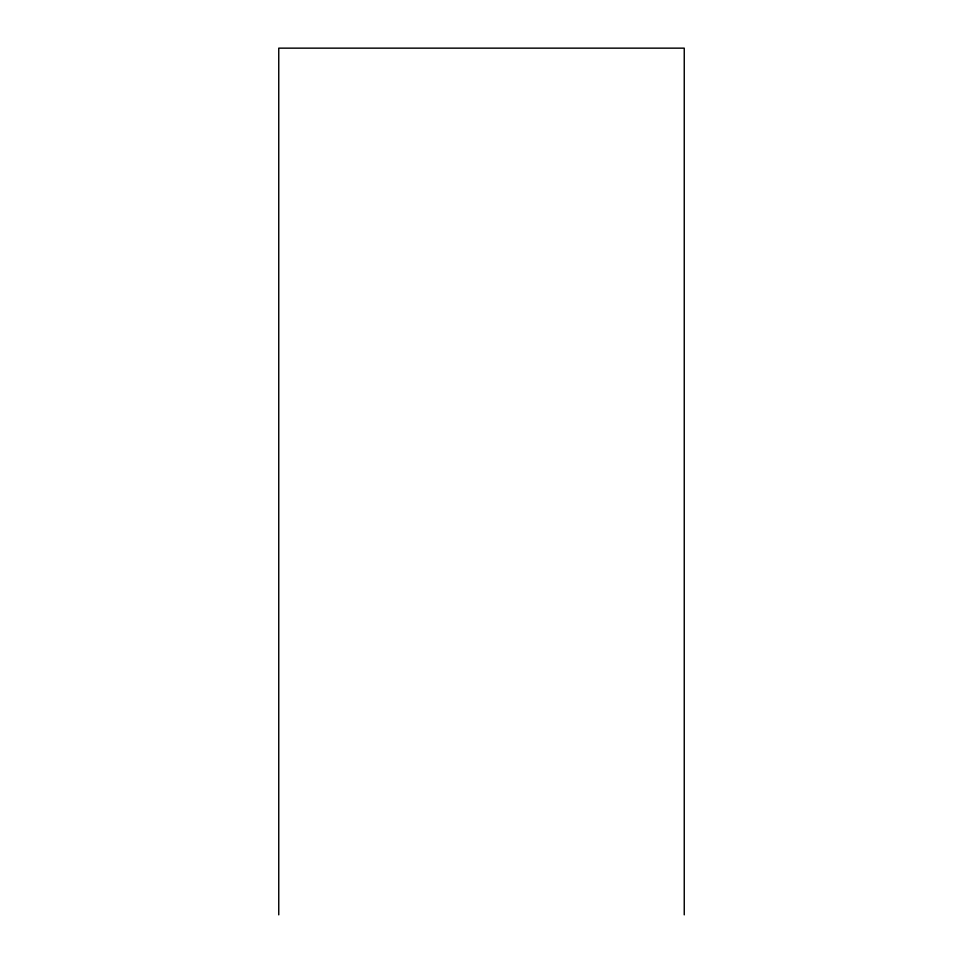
<?xml version="1.0" encoding="UTF-8"?>
<svg xmlns="http://www.w3.org/2000/svg" width="963" height="963" viewBox="0 0 963 963"><rect width="100%" height="100%" fill="white"/><g stroke="black" fill="none" stroke-linecap="round" stroke-linejoin="round"><path stroke-width="1.44" d="M684.248 914.85L684.248 48.15L278.752 48.15L278.752 914.85"/></g></svg>
